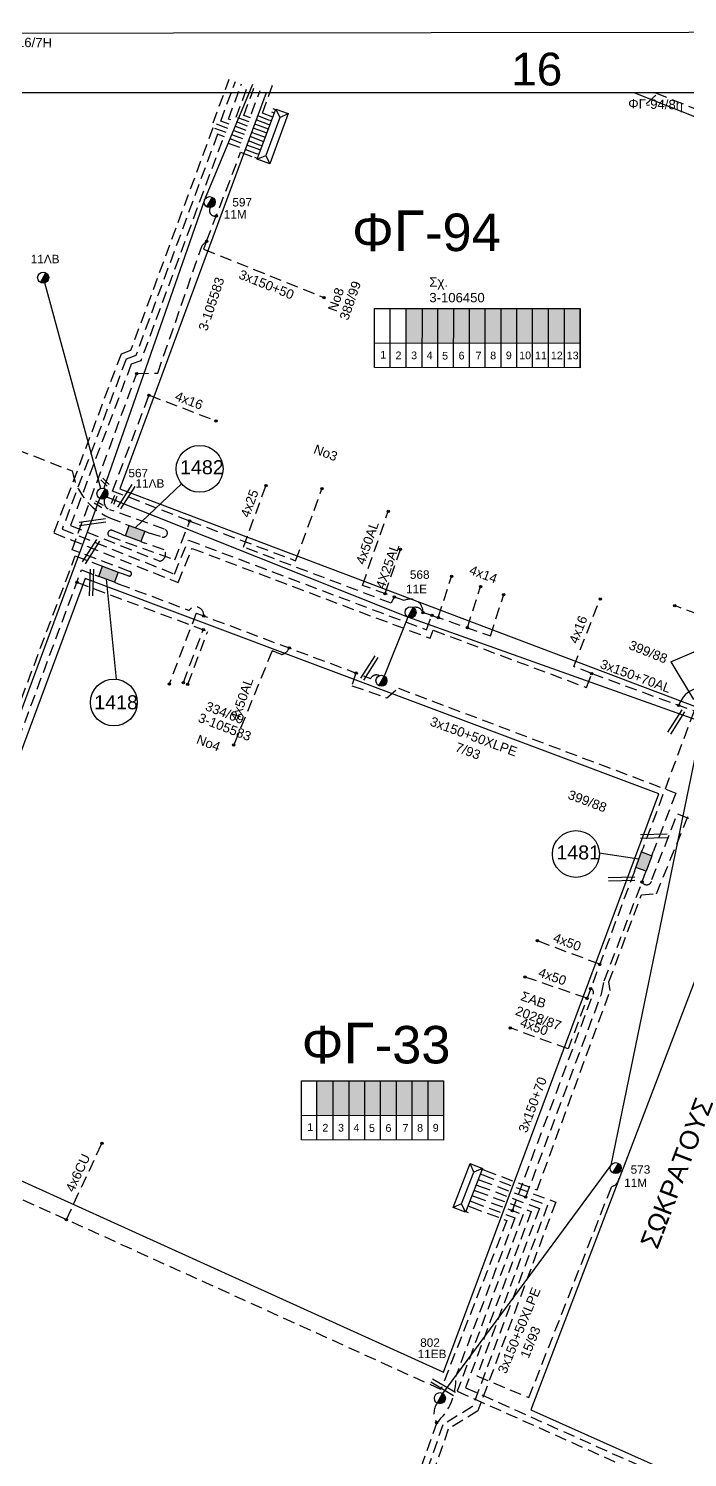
# Model space of a CAD drawing. Header units: millimetres. Extents: x -2591 to -1162, y 241 to 765.
# Drawn here: x -1534.9 to -1464.6, y 612.6 to 765 of the extents above; entities that cross this region are included whole.
import ezdxf
from ezdxf.enums import TextEntityAlignment as Align
from ezdxf.lldxf.tags import DXFTag

# ---------------------------------------------------------------- set-up
doc = ezdxf.new("R2010")
doc.units = ezdxf.units.MM
doc.linetypes.add('DASHED', pattern=[19.05, 12.7, -6.35])
for name, color, linetype in [('3x150+50', 7, 'Continuous'), ('3x150+50 XLPE', 7, 'SYN_LINE'), ('3x150+70', 7, 'Continuous'), ('4x14', 7, 'Continuous'), ('4x16', 7, 'Continuous'), ('4x16CU', 7, 'Continuous'), ('4x25', 7, 'Continuous'), ('4x50', 7, 'Continuous'), ('4x50+16', 7, 'Continuous'), ('4x6CU', 7, 'Continuous'), ('Link Box 4 Διευθύνσεων', 7, 'Continuous'), ('Pillar OTE', 7, 'Continuous'), ('TEXT ΚΑΛΩΔΙΩΝ', 7, 'Continuous'), ('Άγνωστα', 7, 'Continuous'), ('ΑΓΝΩΣΤΟ ΕΝΑΕΡΙΟ ΚΑΛΩΔΙΟ', 7, 'Continuous'), ('ΑΓΝΩΣΤΟ ΥΠΟΓΕΙΟ ΚΑΛΩΔΙΟ', 7, 'DASHED'), ('Γυμνά εναέρια ΧΤ (3Φ) 4x50AL', 7, 'Continuous'), ('Επιγραφές - Σχήματα', 7, 'Continuous'), ('Καλώδια ΧΤ   3x150+70AL', 7, 'DASHED'), ('Καλώδια ΧΤ   3x150AL+50CU', 7, 'DASHED'), ('Μηχανική τομή', 7, 'Continuous'), ('Στύλος ΦΜ', 7, 'Continuous'), ('Στύλος ΦΜ @ 1', 7, 'Continuous'), ('Συνδέσεις', 7, 'Continuous'), ('Τομή', 7, 'Continuous'), ('ΥΠΟΒΑΘΡΟ ΔΕΗ', 7, 'Continuous'), ('Υπογεια Καλωδια Δικτυου ΧΤ 4X25', 7, 'DASHED'), ('Υποσταθμός πόλεως', 7, 'Continuous'), ('Υπόβαθρο ΔΕΗ', 7, 'Continuous'), ('Υπόγεια καλώδια Παροχών ΧΤ   4x50AL', 7, 'DASHED'), ('ΦΥΣΙΚΟ ΑΕΡΙΟ', 7, 'NATURAL_GAS_SUPPLY')]:
    doc.layers.add(name, color=color, linetype=linetype)
doc.styles.add('arial', font='arial.ttf')
doc.styles.get("Standard").update_dxf_attribs({"font": 'arial.ttf'})
tags = doc.linetypes.add('NATURAL_GAS_SUPPLY', pattern='A,12.7,-5.08,["ΦΑ",Standard,S=2.54,R=0,X=-2.54,Y=-1.27],-5.08', length=22.86).pattern_tags.tags
tags[6] = DXFTag(74, 10)
doc.linetypes.add('SYN_LINE', pattern='A,0.5,-0.0001,["/\\/\\/\\/",Standard,S=0.1,R=0,X=0,Y=-0.05],-0.25', length=0.7501)
doc.dimstyles.new('ISO-25', dxfattribs={"dimtxt": 2.5, "dimasz": 2.5, "dimexe": 1.25, "dimexo": 0.625, "dimtad": 1, "dimtxsty": 'Standard', "dimcen": 2.5, "dimadec": 0, "dimazin": 0, "dimtfac": 1, "dimtmove": 0, "dimatfit": 3, "dimfxl": 1, "dimarcsym": 0})

# ---------------------------------------------------------------- blocks, each defined once
blk = doc.blocks.new('ΥΠΑΡΧΩΝ ΤΣΙΜΕΝΤΕΝΙΟΣ ΣΤΥΛΟΣ')
at = {"layer": 'Στύλος ΦΜ'}
blk.add_hatch(color=256, dxfattribs=at).paths.add_polyline_path([(-1.29, -2.28, 0.574793), (2.62, 0, 0.268822), (1.3, 2.27)])
blk.add_line((-1.29, -2.28), (1.3, 2.27), dxfattribs=at)
blk.add_circle((0, 0), 2.62, dxfattribs=at)
at = {"layer": 'Στύλος ΦΜ', "flags": 4}
for tag, p in [('ΤΥΠΟΣ', (-4.91, 3.03)), ('ΑΡΙΘΜΟΣ', (-4.68, 8.05))]:
    blk.add_attdef(tag, p, '', height=4, dxfattribs=at)
blk = doc.blocks.new('ΥΠΟΣΤΑΘΜΟΣ ΠΟΛΕΩΣ 9 ΑΝΑΧΩΡΗΣΕΩΝ')
at = {"layer": 'Υποσταθμός πόλεως', "ltscale": 40}
for p, q in [((-9.63, -2.82), (-9.63, -4)), ((-7.12, -2.82), (-7.12, -4)), ((-4.84, -2.82), (-4.84, -4)), ((-2.36, -2.82), (-2.36, -4)), ((0.09, -2.82), (0.09, -4)), ((2.55, -2.82), (2.55, -4)), ((5.02, -2.82), (5.02, -4)), ((7.48, -2.82), (7.48, -4)), ((9.61, -2.82), (9.61, -4))]:
    blk.add_line(p, q, dxfattribs=at)
blk.add_lwpolyline([(-10.02, 2.82), (10.02, 2.82), (10.02, -2.82), (-10.02, -2.82)], close=True, dxfattribs=at)
for points in [[(-7.21, 0), (-10.02, 2.82)], [(-10.02, -2.82), (-7.21, 0)], [(-7.21, 0), (7.21, 0)], [(7.21, 0), (10.02, 2.82)], [(10.02, -2.82), (7.21, 0)]]:
    blk.add_lwpolyline(points, dxfattribs=at)
at = {"layer": 'Υποσταθμός πόλεως', "linetype": 'SYN_LINE', "ltscale": 40, "flags": 1}
for tag, p in [('ΜΕΤΑΣΧΗΜΑΤΙΣΜΟΣ', (10.79, 1.71)), ('ΙΣΧΥΣ', (10.77, -1.08)), ('ΑΡΙΘΜΟΣ', (10.89, -3.8))]:
    blk.add_attdef(tag, p, '', height=1.8, dxfattribs=at)
blk = doc.blocks.new('ΥΠΟΣΤΑΘΜΟΣ ΠΟΛΕΩΣ 13 ΑΝΑΧΩΡΗΣΕΩΝ')
at = {"layer": 'Υποσταθμός πόλεως', "ltscale": 40}
for p, q in [((-11.12, -2.82), (-11.12, -4)), ((-9.53, -2.82), (-9.53, -4)), ((-7.77, -2.82), (-7.77, -4)), ((-5.99, -2.82), (-5.99, -4)), ((-4.14, -2.82), (-4.14, -4)), ((-2.3, -2.82), (-2.3, -4)), ((-0.43, -2.82), (-0.43, -4)), ((1.54, -2.82), (1.54, -4)), ((3.43, -2.82), (3.43, -4)), ((5.39, -2.82), (5.39, -4)), ((7.32, -2.82), (7.32, -4)), ((9.32, -2.82), (9.32, -4)), ((11.11, -2.82), (11.11, -4))]:
    blk.add_line(p, q, dxfattribs=at)
blk.add_lwpolyline([(-11.43, 2.82), (11.43, 2.82), (11.43, -2.82), (-11.43, -2.82)], close=True, dxfattribs=at)
for points in [[(-8.62, 0), (-11.43, 2.82)], [(-11.43, -2.82), (-8.62, 0)], [(-8.62, 0), (8.62, 0)], [(8.62, 0), (11.43, 2.82)], [(11.43, -2.82), (8.62, 0)]]:
    blk.add_lwpolyline(points, dxfattribs=at)
at = {"layer": 'Υποσταθμός πόλεως', "linetype": 'SYN_LINE', "ltscale": 40, "flags": 1}
for tag, p in [('ΜΕΤΑΣΧΗΜΑΤΙΣΜΟΣ', (12.22, 1.68)), ('ΙΣΧΥΣ', (12.2, -1.11)), ('ΑΡΙΘΜΟΣ', (12.32, -3.83))]:
    blk.add_attdef(tag, p, '', height=1.8, dxfattribs=at)
blk = doc.blocks.new('LINK BOX 4 ΑΝΑΧΩΡΗΣΕΩΝ')
at = {"layer": 'Link Box 4 Διευθύνσεων', "ltscale": 40}
blk.add_hatch(color=256, dxfattribs=at).paths.add_polyline_path([(-3.54, 0), (-3.54, -4.67), (3.54, -4.67), (3.54, 0)])
for p, q in [((-3.54, 0), (-5.33, 0)), ((5.33, 0), (3.54, 0)), ((-3.54, -4.67), (-5.33, -4.67)), ((5.33, -4.67), (3.54, -4.67))]:
    blk.add_line(p, q, dxfattribs=at)
blk.add_lwpolyline([(-3.54, -4.67), (-3.54, 0), (3.54, 0), (3.54, -4.67)], close=True, dxfattribs=at)
blk = doc.blocks.new('_ΣΥΝΔΕΣΗ')
at = {"layer": 'Συνδέσεις', "linetype": 'SYN_LINE', "ltscale": 40}
blk.add_hatch(color=256, dxfattribs=at).paths.add_polyline_path([(0.5, -0.01, 1), (-0.5, -0.01, 1)])
at = {"layer": 'Συνδέσεις'}
blk.add_circle((0, -0.01), 0.5, dxfattribs=at)
blk = doc.blocks.new('ΤΟΜΗ')
at = {"layer": 'Τομή', "ltscale": 40}
for p, q in [((-0.03, -1.92), (-11.4, -1.92)), ((-0.03, -3.42), (-11.4, -3.42))]:
    blk.add_line(p, q, dxfattribs=at)
blk = doc.blocks.new('ΜΗΧΑΝΙΚΗ ΤΟΜΗ')
at = {"layer": 'Μηχανική τομή', "ltscale": 40}
for p, q in [((0, 0.76), (-3.79, 0.76)), ((0, -0.34), (-3.79, -0.34))]:
    blk.add_line(p, q, dxfattribs=at)

msp = doc.modelspace()

# ---------------------------------------------------------------- hatches: boundary and pattern name
at = {"layer": 'Καλώδια ΧΤ   3x150+70AL', "linetype": 'DASHED', "ltscale": 0.1, "true_color": 0xd2798f}
h = msp.add_hatch(color=233, dxfattribs=at)
h.dxf.hatch_style = 1
h.paths.add_polyline_path([(-1476.039, 735.19), (-1477.733, 735.19), (-1477.733, 731.5), (-1476.039, 731.499)])
at = {"layer": 'Καλώδια ΧΤ   3x150AL+50CU', "lineweight": -3, "ltscale": 0.2}
h = msp.add_hatch(color=85, dxfattribs=at)
h.dxf.hatch_style = 1
h.paths.add_polyline_path([(-1494.598, 731.517), (-1492.878, 731.515), (-1492.878, 735.199), (-1494.598, 735.199)])
h = msp.add_hatch(color=6, dxfattribs=at)
h.dxf.hatch_style = 1
h.paths.add_polyline_path([(-1491.229, 735.198), (-1492.878, 735.199), (-1492.878, 731.515), (-1491.23, 731.514)])
h = msp.add_hatch(color=27, dxfattribs=at)
h.dxf.hatch_style = 1
h.paths.add_polyline_path([(-1491.23, 731.514), (-1489.537, 731.512), (-1489.536, 735.198), (-1491.229, 735.198)])
h = msp.add_hatch(color=30, dxfattribs=at)
h.dxf.hatch_style = 1
h.paths.add_polyline_path([(-1489.537, 731.512), (-1487.838, 731.51), (-1487.838, 735.198), (-1489.536, 735.198)])
h = msp.add_hatch(color=5, dxfattribs=at)
h.dxf.hatch_style = 1
h.paths.add_polyline_path([(-1486.17, 731.509), (-1486.17, 735.198), (-1487.838, 735.198), (-1487.838, 731.51)])
h = msp.add_hatch(color=1, dxfattribs=at)
h.dxf.hatch_style = 1
h.paths.add_polyline_path([(-1484.475, 735.198), (-1486.17, 735.198), (-1486.17, 731.509), (-1484.476, 731.507)])
h = msp.add_hatch(color=2, dxfattribs=at)
h.dxf.hatch_style = 1
h.paths.add_polyline_path([(-1482.781, 735.196), (-1484.475, 735.197), (-1484.476, 731.507), (-1482.781, 731.505)])
h = msp.add_hatch(color=173, dxfattribs=at)
h.dxf.hatch_style = 1
h.paths.add_polyline_path([(-1481.113, 735.195), (-1482.807, 735.195), (-1482.807, 731.505), (-1481.113, 731.504)])
h = msp.add_hatch(color=133, dxfattribs=at)
h.dxf.hatch_style = 1
h.paths.add_polyline_path([(-1479.427, 735.193), (-1481.121, 735.193), (-1481.121, 731.504), (-1479.427, 731.502)])
h = msp.add_hatch(color=62, dxfattribs=at)
h.dxf.hatch_style = 1
h.paths.add_polyline_path([(-1477.733, 735.192), (-1479.427, 735.192), (-1479.427, 731.502), (-1477.733, 731.5)])
h = msp.add_hatch(color=85, dxfattribs=at)
h.dxf.hatch_style = 1
h.paths.add_polyline_path([(-1502.395, 652.823), (-1504.115, 652.824), (-1504.115, 649.143), (-1502.395, 649.142)])
h = msp.add_hatch(color=62, dxfattribs=at)
h.dxf.hatch_style = 1
h.paths.add_polyline_path([(-1502.395, 649.142), (-1500.675, 649.14), (-1500.675, 652.823), (-1502.395, 652.823)])
h = msp.add_hatch(color=6, dxfattribs=at)
h.dxf.hatch_style = 1
h.paths.add_polyline_path([(-1499.026, 652.823), (-1500.675, 652.823), (-1500.675, 649.14), (-1499.026, 649.138)])
h = msp.add_hatch(color=27, dxfattribs=at)
h.dxf.hatch_style = 1
h.paths.add_polyline_path([(-1499.026, 649.138), (-1497.333, 649.137), (-1497.333, 652.823), (-1499.026, 652.823)])
h = msp.add_hatch(color=1, dxfattribs=at)
h.dxf.hatch_style = 1
h.paths.add_polyline_path([(-1497.333, 649.137), (-1495.635, 649.135), (-1495.635, 652.823), (-1497.333, 652.823)])
h = msp.add_hatch(color=5, dxfattribs=at)
h.dxf.hatch_style = 1
h.paths.add_polyline_path([(-1495.665, 649.137), (-1493.967, 649.135), (-1493.966, 652.823), (-1495.665, 652.823)])
h = msp.add_hatch(color=30, dxfattribs=at)
h.dxf.hatch_style = 1
h.paths.add_polyline_path([(-1493.996, 649.138), (-1492.298, 649.136), (-1492.298, 652.824), (-1493.996, 652.824)])
h = msp.add_hatch(color=151, dxfattribs=at)
h.dxf.hatch_style = 1
h.paths.add_polyline_path([(-1492.302, 649.136), (-1490.604, 649.135), (-1490.604, 652.823), (-1492.302, 652.823)])

# ---------------------------------------------------------------- linework, layer by layer
at = {"layer": '3x150+50', "color": 1, "linetype": 'DASHED', "lineweight": -3, "ltscale": 0.1}
msp.add_lwpolyline([(-1468.026, 758.187), (-1442.899, 748.183, 0.6054293), (-1441.684, 747.394, 0.406582)], format="xyb", dxfattribs=at)
at = {"layer": '3x150+50', "color": 30, "linetype": 'DASHED', "lineweight": -3, "ltscale": 0.1}
for points in [[(-1529.722, 705.985), (-1515.769, 700.744)], [(-1518.362, 695.28), (-1516.243, 700.922)], [(-1517.889, 695.102), (-1515.769, 700.744)]]:
    msp.add_lwpolyline(points, dxfattribs=at)
at = {"layer": '3x150+50', "color": 1, "linetype": 'DASHED', "lineweight": -3, "ltscale": 0.1}
msp.add_lwpolyline([(-1486.233, 643.267), (-1480.638, 641.183), (-1472.833, 662.459), (-1472.989, 663.361), (-1469.509, 672.634), (-1467.905, 672.765), (-1464.347, 681.515)], dxfattribs=at)
at = {"layer": '3x150+50', "color": 151, "linetype": 'DASHED', "lineweight": -3, "ltscale": 0.1}
msp.add_lwpolyline([(-1469.454, 674.006, 0.767545), (-1468.412, 674.269), (-1465.681, 681.291), (-1458.982, 678.703), (-1458.299, 680.491), (-1432.119, 670.378, -0.654194), (-1429.709, 669.285)], format="xyb", dxfattribs=at)
at = {"layer": '3x150+50 XLPE', "color": 85, "linetype": 'DASHED', "lineweight": -3, "ltscale": 0.1}
msp.add_lwpolyline([(-1499.968, 696.307), (-1500.389, 694.954), (-1496.672, 693.665), (-1495.42, 694.689), (-1465.848, 683.505), (-1468.245, 677.235)], dxfattribs=at)
at = {"layer": '3x150+50 XLPE', "color": 30, "linetype": 'DASHED', "lineweight": -3, "ltscale": 0.1}
msp.add_lwpolyline([(-1486.426, 642.771), (-1478.655, 639.876), (-1486.952, 617.602), (-1490.107, 615.666), (-1502.135, 581.209), (-1504.776, 577.873)], dxfattribs=at)
at = {"layer": '3x150+70', "color": 6, "linetype": 'DASHED', "lineweight": -3, "ltscale": 0.1}
for points in [[(-1517.684, 712.518), (-1525.906, 715.717), (-1522.025, 725.934)], [(-1517.684, 712.518), (-1506.39, 708.285), (-1503.621, 715.84)]]:
    msp.add_lwpolyline(points, dxfattribs=at)
at = {"layer": '3x150+70', "color": 85, "linetype": 'DASHED', "lineweight": -3, "ltscale": 0.1}
for points in [[(-1525.307, 705.825), (-1517.752, 702.987, -0.7659493), (-1516.198, 702.403)], [(-1516.989, 702.7), (-1498.392, 695.715, -0.4211093), (-1497.46, 696.022)]]:
    msp.add_lwpolyline(points, format="xyb", dxfattribs=at)
at = {"layer": '3x150+70', "color": 27, "linetype": 'DASHED', "lineweight": -3, "ltscale": 0.1}
msp.add_lwpolyline([(-1483.269, 638.971), (-1474.67, 662.054, 0.498573), (-1474.927, 662.64)], format="xyb", dxfattribs=at)
at = {"layer": '4x14', "color": 27, "linetype": 'DASHED', "lineweight": -3, "ltscale": 0.1}
for points in [[(-1491.174, 702.216), (-1489.768, 706.607)], [(-1488.077, 701.135), (-1486.671, 705.525)], [(-1485.609, 700.273), (-1484.202, 704.664)]]:
    msp.add_lwpolyline(points, dxfattribs=at)
at = {"layer": '4x16', "color": 6, "linetype": 'DASHED', "lineweight": -3, "ltscale": 0.1}
msp.add_lwpolyline([(-1522.025, 725.934), (-1514.865, 723.2)], dxfattribs=at)
at = {"layer": '4x16', "color": 30, "linetype": 'DASHED', "lineweight": -3, "ltscale": 0.1}
msp.add_lwpolyline([(-1474.809, 696.251), (-1476.726, 697.001), (-1473.911, 704.197)], dxfattribs=at)
at = {"layer": '4x16CU', "color": 85, "linetype": 'DASHED', "lineweight": -3, "ltscale": 0.1}
msp.add_lwpolyline([(-1516.989, 702.7), (-1519.847, 695.207)], dxfattribs=at)
at = {"layer": '4x25', "color": 27, "linetype": 'DASHED', "lineweight": -3, "ltscale": 0.1}
msp.add_lwpolyline([(-1495.875, 704.422), (-1496.191, 703.744), (-1511.967, 709.735), (-1509.591, 716.178)], dxfattribs=at)
at = {"layer": '4x50', "color": 30, "linetype": 'DASHED', "lineweight": -3, "ltscale": 0.1}
msp.add_lwpolyline([(-1459.928, 701.235), (-1465.966, 703.494)], dxfattribs=at)
at = {"layer": '4x50', "color": 85, "linetype": 'DASHED', "lineweight": -3, "ltscale": 0.1}
msp.add_lwpolyline([(-1507.078, 698.978, -0.261275), (-1507.913, 698.281), (-1508.902, 698.658), (-1512.994, 688.624)], format="xyb", dxfattribs=at)
at = {"layer": '4x50', "color": 27, "linetype": 'DASHED', "lineweight": -3, "ltscale": 0.1}
for points in [[(-1473.958, 665.241), (-1480.604, 667.75)], [(-1475.311, 661.61), (-1481.931, 663.889)], [(-1477.318, 656.221), (-1483.511, 658.458)]]:
    msp.add_lwpolyline(points, dxfattribs=at)
at = {"layer": '4x50+16', "color": 2, "lineweight": -3, "ltscale": 0.1}
msp.add_lwpolyline([(-1549.935, 653.103), (-1540.699, 678.69), (-1527.285, 714.927)], dxfattribs=at)
at = {"layer": '4x6CU', "color": 85, "linetype": 'DASHED', "lineweight": -3, "ltscale": 0.1}
msp.add_lwpolyline([(-1530.839, 638.008), (-1527.041, 646.158)], dxfattribs=at)
at = {"layer": 'Pillar OTE', "lineweight": -3, "ltscale": 40}
for points in [[(-1497.982, 728.879), (-1497.982, 735.199), (-1476.039, 735.19), (-1476.039, 728.857), (-1497.982, 728.879)], [(-1496.318, 728.878), (-1496.318, 735.199)], [(-1494.598, 728.876), (-1494.598, 735.199)], [(-1492.879, 728.874), (-1492.878, 735.199)], [(-1491.23, 728.872), (-1491.229, 735.198)], [(-1489.537, 728.871), (-1489.536, 735.198)], [(-1487.839, 728.869), (-1487.838, 735.198)], [(-1486.17, 728.867), (-1486.17, 735.198)], [(-1484.476, 728.866), (-1484.475, 735.198)], [(-1482.807, 728.864), (-1482.807, 735.195)], [(-1481.122, 728.862), (-1481.121, 735.195)], [(-1479.427, 728.861), (-1479.427, 735.193)], [(-1477.733, 728.859), (-1477.733, 735.191)], [(-1476.039, 728.857), (-1476.039, 735.19)], [(-1497.982, 731.52), (-1476.039, 731.499)], [(-1505.779, 646.504), (-1505.779, 652.824), (-1490.612, 652.823), (-1490.613, 646.489), (-1505.779, 646.504)], [(-1504.115, 646.502), (-1504.115, 652.824)], [(-1502.395, 646.501), (-1502.395, 652.823)], [(-1500.675, 646.499), (-1500.675, 652.823)], [(-1499.027, 646.497), (-1499.026, 652.823)], [(-1497.334, 646.496), (-1497.333, 652.823)], [(-1495.635, 646.494), (-1495.635, 652.823)], [(-1493.967, 646.492), (-1493.966, 652.823)], [(-1492.273, 646.491), (-1492.272, 652.823)], [(-1505.779, 649.145), (-1490.612, 649.13)]]:
    msp.add_lwpolyline(points, dxfattribs=at)
at = {"layer": 'Άγνωστα', "lineweight": -3, "ltscale": 0.1}
msp.add_lwpolyline([(-1162.289, 242.781), (-2590.8, 240.93), (-2590.808, 763.187), (-1162.297, 765.038)], close=True, dxfattribs=at)
at = {"layer": 'ΑΓΝΩΣΤΟ ΕΝΑΕΡΙΟ ΚΑΛΩΔΙΟ', "color": 85, "lineweight": -3, "ltscale": 0.1}
msp.add_lwpolyline([(-1510.977, 759.078), (-1516.104, 746.758), (-1526.856, 716.012)], dxfattribs=at)
at = {"layer": 'ΑΓΝΩΣΤΟ ΕΝΑΕΡΙΟ ΚΑΛΩΔΙΟ', "color": 6, "lineweight": -3, "ltscale": 0.1}
msp.add_lwpolyline([(-1527.178, 715.999), (-1533.125, 737.918)], dxfattribs=at)
at = {"layer": 'ΑΓΝΩΣΤΟ ΕΝΑΕΡΙΟ ΚΑΛΩΔΙΟ', "color": 27, "lineweight": -3, "ltscale": 0.1}
msp.add_lwpolyline([(-1463.591, 691.286), (-1494.425, 702.26), (-1526.533, 715.073)], dxfattribs=at)
at = {"layer": 'ΑΓΝΩΣΤΟ ΕΝΑΕΡΙΟ ΚΑΛΩΔΙΟ', "color": 5, "lineweight": -3, "ltscale": 0.1}
msp.add_lwpolyline([(-1463.051, 691.049), (-1472.763, 643.82), (-1490.716, 619.474)], dxfattribs=at)
at = {"layer": 'ΑΓΝΩΣΤΟ ΥΠΟΓΕΙΟ ΚΑΛΩΔΙΟ', "color": 5, "lineweight": -3, "ltscale": 0.1}
msp.add_lwpolyline([(-1510.061, 753.077), (-1515.196, 754.974), (-1513.471, 759.643)], dxfattribs=at)
at = {"layer": 'ΑΓΝΩΣΤΟ ΥΠΟΓΕΙΟ ΚΑΛΩΔΙΟ', "color": 2, "lineweight": -3, "ltscale": 0.1}
msp.add_lwpolyline([(-1509.897, 753.52), (-1514.375, 755.175), (-1512.814, 759.4)], dxfattribs=at)
at = {"layer": 'ΑΓΝΩΣΤΟ ΥΠΟΓΕΙΟ ΚΑΛΩΔΙΟ', "color": 1, "lineweight": -3, "ltscale": 0.1}
msp.add_lwpolyline([(-1509.726, 753.982), (-1513.548, 755.394), (-1512.157, 759.157)], dxfattribs=at)
at = {"layer": 'ΑΓΝΩΣΤΟ ΥΠΟΓΕΙΟ ΚΑΛΩΔΙΟ', "color": 173, "lineweight": -3, "ltscale": 0.1}
msp.add_lwpolyline([(-1509.564, 754.42), (-1512.729, 755.589), (-1511.501, 758.915)], dxfattribs=at)
at = {"layer": 'ΑΓΝΩΣΤΟ ΥΠΟΓΕΙΟ ΚΑΛΩΔΙΟ', "color": 62, "lineweight": -3, "ltscale": 0.1}
msp.add_lwpolyline([(-1509.404, 754.853), (-1511.913, 755.78), (-1510.844, 758.672)], dxfattribs=at)
at = {"layer": 'ΑΓΝΩΣΤΟ ΥΠΟΓΕΙΟ ΚΑΛΩΔΙΟ', "color": 233, "lineweight": -3, "ltscale": 0.1, "true_color": 0xd2798f}
msp.add_lwpolyline([(-1509.245, 755.285), (-1511.096, 755.97), (-1510.188, 758.43)], dxfattribs=at)
at = {"layer": 'ΑΓΝΩΣΤΟ ΥΠΟΓΕΙΟ ΚΑΛΩΔΙΟ', "color": 30, "lineweight": -3, "ltscale": 0.1}
msp.add_lwpolyline([(-1510.23, 752.618), (-1515.212, 754.459), (-1523.99, 730.704), (-1525.005, 730.323), (-1532.189, 711.243), (-1518.935, 705.958), (-1517.44, 709.591), (-1492.033, 700.012), (-1491.709, 700.87), (-1475.353, 694.764), (-1474.809, 696.251)], dxfattribs=at)
at = {"layer": 'ΑΓΝΩΣΤΟ ΥΠΟΓΕΙΟ ΚΑΛΩΔΙΟ', "color": 27, "lineweight": -3, "ltscale": 0.1}
msp.add_lwpolyline([(-1510.398, 752.165), (-1514.723, 753.763), (-1523.444, 730.161), (-1524.462, 729.779), (-1531.292, 711.639), (-1519.319, 706.865), (-1517.829, 710.485), (-1492.441, 700.914), (-1491.86, 702.456)], dxfattribs=at)
at = {"layer": 'ΑΓΝΩΣΤΟ ΥΠΟΓΕΙΟ ΚΑΛΩΔΙΟ', "color": 6, "lineweight": -3, "ltscale": 0.1}
for points in [[(-1510.571, 751.695), (-1514.24, 753.051), (-1522.898, 729.618), (-1523.919, 729.235), (-1530.395, 712.035), (-1520.871, 708.237, 0.5557677), (-1520.421, 709.458), (-1522.464, 710.168)], [(-1522.054, 711.261), (-1520.622, 710.821, 0.9992235), (-1520.369, 711.641), (-1526.207, 713.721, -0.4143758), (-1526.765, 714.898, -2.5630794)], [(-1524.958, 711.105), (-1525.916, 711.508, 0.8201743), (-1526.311, 710.923), (-1519.264, 708.382), (-1517.684, 712.518)], [(-1487.542, 639.899), (-1483.01, 638.211), (-1489.325, 621.257, -0.229633), (-1491.347, 616.363), (-1503.457, 581.671), (-1505.808, 578.417)]]:
    msp.add_lwpolyline(points, format="xyb", dxfattribs=at)
at = {"layer": 'ΑΓΝΩΣΤΟ ΥΠΟΓΕΙΟ ΚΑΛΩΔΙΟ', "color": 85, "lineweight": -3, "ltscale": 0.1}
msp.add_lwpolyline([(-1524.896, 706.917), (-1524.221, 706.667, 1.1257245), (-1524.107, 707.136), (-1530.233, 709.451), (-1523.334, 728.241), (-1521.095, 728.3), (-1516.372, 741.901), (-1515.885, 742.362)], format="xyb", dxfattribs=at)
at = {"layer": 'ΑΓΝΩΣΤΟ ΥΠΟΓΕΙΟ ΚΑΛΩΔΙΟ', "color": 30, "linetype": 'DASHED', "lineweight": -3, "ltscale": 0.1}
msp.add_lwpolyline([(-1569.189, 735.473), (-1570.901, 730.535), (-1552.494, 724.153), (-1570.036, 678.041), (-1569.668, 676.783), (-1575.478, 661.51), (-1552.207, 651.896), (-1542.316, 678.488, -0.4082753), (-1539.273, 680.305), (-1529.233, 707.299), (-1527.801, 706.762)], format="xyb", dxfattribs=at)
at = {"layer": 'ΑΓΝΩΣΤΟ ΥΠΟΓΕΙΟ ΚΑΛΩΔΙΟ', "color": 5, "lineweight": -3, "ltscale": 0.1}
for points in [[(-1568.753, 735.322), (-1570.236, 731.045), (-1551.583, 724.578), (-1569.142, 678.422), (-1568.774, 677.164), (-1574.582, 661.897), (-1552.61, 652.82), (-1542.624, 679.621, -0.2983842), (-1540.324, 681.073), (-1529.897, 708.796), (-1527.39, 707.854)], [(-1486.873, 641.622), (-1480.397, 639.209), (-1487.053, 621.342), (-1481.511, 619.021), (-1472.692, 641.525, 0.4596085), (-1471.98, 642.987, -62.6070381)]]:
    msp.add_lwpolyline(points, format="xyb", dxfattribs=at)
at = {"layer": 'ΑΓΝΩΣΤΟ ΥΠΟΓΕΙΟ ΚΑΛΩΔΙΟ', "color": 151, "lineweight": -3, "ltscale": 0.1}
msp.add_lwpolyline([(-1551.66, 727.569), (-1552.123, 726.325), (-1530.219, 717.859, 0.2508954), (-1526.297, 712.904), (-1524.548, 712.197)], format="xyb", dxfattribs=at)
at = {"layer": 'ΑΓΝΩΣΤΟ ΥΠΟΓΕΙΟ ΚΑΛΩΔΙΟ', "color": 27, "linetype": 'DASHED', "lineweight": -3, "ltscale": 0.1}
msp.add_lwpolyline([(-1470.268, 675.146), (-1477.318, 656.221)], dxfattribs=at)
at = {"layer": 'ΑΓΝΩΣΤΟ ΥΠΟΓΕΙΟ ΚΑΛΩΔΙΟ', "color": 151, "lineweight": -3, "ltscale": 0.1}
for points in [[(-1481.847, 640.408), (-1473.787, 662.042), (-1473.474, 663.467), (-1469.175, 674.739)], [(-1486.649, 642.197), (-1479.526, 639.543), (-1487.524, 618.073), (-1490.686, 616.133), (-1502.796, 581.44), (-1513.833, 586.19)]]:
    msp.add_lwpolyline(points, dxfattribs=at)
at = {"layer": 'ΑΓΝΩΣΤΟ ΥΠΟΓΕΙΟ ΚΑΛΩΔΙΟ', "color": 85, "lineweight": -3, "ltscale": 0.1}
msp.add_lwpolyline([(-1487.748, 639.368), (-1483.864, 637.922), (-1490.904, 619.89), (-1552.572, 647.868), (-1552.094, 649.267), (-1579.268, 660.457), (-1580.001, 661.678), (-1581.784, 662.419)], dxfattribs=at)
at = {"layer": 'ΑΓΝΩΣΤΟ ΥΠΟΓΕΙΟ ΚΑΛΩΔΙΟ', "color": 27, "lineweight": -3, "ltscale": 0.1}
msp.add_lwpolyline([(-1487.317, 640.479), (-1482.137, 638.549), (-1489.154, 619.711), (-1453.841, 603.911), (-1452.359, 602.891), (-1426.933, 591.515, 0.1968983), (-1405.687, 595.609, -0.976434), (-1405.343, 595.306), (-1406.325, 594.702)], format="xyb", dxfattribs=at)
at = {"layer": 'ΑΓΝΩΣΤΟ ΥΠΟΓΕΙΟ ΚΑΛΩΔΙΟ', "color": 62, "lineweight": -3, "ltscale": 0.1}
msp.add_lwpolyline([(-1487.095, 641.048), (-1481.268, 638.877), (-1488.269, 620.082), (-1453.23, 604.405, 0.4351429), (-1451.446, 603.607)], format="xyb", dxfattribs=at)
at = {"layer": 'ΑΓΝΩΣΤΟ ΥΠΟΓΕΙΟ ΚΑΛΩΔΙΟ', "color": 6, "lineweight": -3, "ltscale": 0.1}
msp.add_arc((-1489.748, 617.371), 1.89, 145.174, 212.23207, dxfattribs=at)
at = {"layer": 'Γυμνά εναέρια ΧΤ (3Φ) 4x50AL', "color": 27, "lineweight": -3, "ltscale": 0.1}
msp.add_lwpolyline([(-1494.425, 702.26), (-1496.946, 695.987)], dxfattribs=at)
at = {"layer": 'Καλώδια ΧΤ   3x150+70AL', "color": 133, "linetype": 'DASHED', "ltscale": 0.1}
msp.add_lwpolyline([(-1508.812, 755.6), (-1509.941, 756.017), (-1508.677, 759.439)], dxfattribs=at)
at = {"layer": 'Καλώδια ΧΤ   3x150+70AL', "color": 30, "linetype": 'DASHED', "lineweight": -3, "ltscale": 0.1}
msp.add_lwpolyline([(-1474.809, 696.251), (-1463.897, 692.264), (-1469.338, 677.643)], dxfattribs=at)
at = {"layer": 'Καλώδια ΧΤ   3x150AL+50CU', "color": 85, "linetype": 'DASHED', "lineweight": -3, "ltscale": 0.1}
for points in [[(-1515.885, 742.362), (-1512.256, 751.841), (-1510.726, 751.276)], [(-1515.885, 742.362), (-1516.206, 741.52), (-1503.379, 736.35)]]:
    msp.add_lwpolyline(points, dxfattribs=at)
msp.add_lwpolyline([(-1514.855, 745.051, -0.6661074), (-1515.492, 745.947, 5.1750867)], format="xyb", dxfattribs=at)
at = {"layer": 'ΥΠΟΒΑΘΡΟ ΔΕΗ', "lineweight": -3}
msp.add_lwpolyline([(-2586.401, 249.271), (-1235.778, 249.271), (-1235.778, 758.187), (-2586.401, 758.187)], close=True, dxfattribs=at)
for points in [[(-1509.531, 758.187), (-1525.138, 715.949)], [(-1525.138, 715.949), (-1463.567, 692.663), (-1443.149, 747.443), (-1470.282, 758.187)], [(-1490.637, 621.745), (-1467.662, 683.423), (-1528.822, 706.395), (-1550.254, 648.771), (-1490.637, 621.745)], [(-1457.719, 679.493), (-1481.3, 617.731), (-1425.964, 592.972)]]:
    msp.add_lwpolyline(points, dxfattribs=at)
at = {"layer": 'ΥΠΟΒΑΘΡΟ ΔΕΗ', "lineweight": -3, "ltscale": 0.1}
for points in [[(-1466.394, 697.502), (-1461.384, 699.636)], [(-1466.394, 697.502), (-1463.942, 693.472)]]:
    msp.add_lwpolyline(points, dxfattribs=at)
msp.add_arc((-1462.775, 691.86), 2.943, 57.1522, 160.03418, dxfattribs=at)
at = {"layer": 'Υπογεια Καλωδια Δικτυου ΧΤ 4X25', "color": 27, "lineweight": -3, "ltscale": 0.1}
msp.add_lwpolyline([(-1496.857, 704.778), (-1495.213, 709.486)], dxfattribs=at)
at = {"layer": 'Υπόβαθρο ΔΕΗ', "lineweight": -3}
for points in [[(-1523.509, 711.807), (-1518.551, 716.481)], [(-1526.599, 706.31), (-1525.544, 695.647)], [(-1469.776, 676.469), (-1474.002, 677.103)]]:
    msp.add_lwpolyline(points, dxfattribs=at)
for centre in [(-1516.631, 718.082), (-1525.781, 693.158), (-1476.5, 677.001)]:
    msp.add_circle(centre, 2.5, dxfattribs=at)
at = {"layer": 'Υπόγεια καλώδια Παροχών ΧΤ   4x50AL', "color": 27, "linetype": 'DASHED', "lineweight": -3, "ltscale": 0.1}
msp.add_lwpolyline([(-1491.86, 702.456), (-1492.808, 702.743, 0.586021), (-1494.818, 704.037), (-1499.265, 705.654), (-1496.513, 713.551)], format="xyb", dxfattribs=at)
at = {"layer": 'Υπόγεια καλώδια Παροχών ΧΤ   4x50AL', "color": 27, "lineweight": -3, "ltscale": 0.1}
msp.add_lwpolyline([(-1491.86, 702.456), (-1485.609, 700.273)], dxfattribs=at)
at = {"layer": 'Υπόγεια καλώδια Παροχών ΧΤ   4x50AL', "color": 27, "linetype": 'DASHED', "lineweight": -3, "ltscale": 0.1}
msp.add_arc((-1493.608, 702.47), 0.845, 18.83667, 106.05817, dxfattribs=at)

# ---------------------------------------------------------------- block references
at = {"layer": 'Link Box 4 Διευθύνσεων', "lineweight": -3, "xscale": 0.2499999999999998, "yscale": 0.2499999999999998, "zscale": 0.2499999999999998}
for p, rotation in [((-1523.711, 710.637), 159.4133723184351), ((-1526.554, 706.293), 159.4133723184329), ((-1468.71, 675.987), 249.5689574227577)]:
    msp.add_blockref('LINK BOX 4 ΑΝΑΧΩΡΗΣΕΩΝ', p, dxfattribs=dict(at, rotation=rotation))
at = {"layer": 'Μηχανική τομή', "lineweight": -3, "xscale": 0.2499999999999677, "yscale": 0.2499999999999677, "zscale": 0.2499999999999677}
for p, rotation in [((-1527.015, 717.027), 134.5163964662092), ((-1525.523, 715.177), 67.2581982331025), ((-1527.763, 714.609), 148.9210528611894)]:
    msp.add_blockref('ΜΗΧΑΝΙΚΗ ΤΟΜΗ', p, dxfattribs=dict(at, rotation=rotation))
at = {"layer": 'Στύλος ΦΜ @ 1', "lineweight": -3, "ltscale": 40}
ref = msp.add_blockref('ΥΠΑΡΧΩΝ ΤΣΙΜΕΝΤΕΝΙΟΣ ΣΤΥΛΟΣ', (-1515.561, 746.531), dxfattribs=dict(at, xscale=0.225, yscale=0.225, zscale=0.225))
ref.add_attrib('ΤΥΠΟΣ', '11Μ', dxfattribs={"layer": 'Στύλος ΦΜ', "height": 0.9, "flags": 4}).set_placement((-1514.056, 744.51), align=Align.BOTTOM_LEFT)
ref.add_attrib('ΑΡΙΘΜΟΣ', '597', (-1513.141, 746.064), dxfattribs={"layer": 'Στύλος ΦΜ', "height": 0.9, "flags": 4})
ref = msp.add_blockref('ΥΠΑΡΧΩΝ ΤΣΙΜΕΝΤΕΝΙΟΣ ΣΤΥΛΟΣ', (-1533.315, 738.476), dxfattribs=dict(at, xscale=0.225, yscale=0.225, zscale=0.225))
ref.add_attrib('ΤΥΠΟΣ', '11ΛΒ', dxfattribs={"layer": 'Στύλος ΦΜ', "height": 0.9, "flags": 4}).set_placement((-1534.645, 739.737), align=Align.BOTTOM_LEFT)
ref = msp.add_blockref('ΥΠΑΡΧΩΝ ΤΣΙΜΕΝΤΕΝΙΟΣ ΣΤΥΛΟΣ', (-1526.994, 715.44), dxfattribs=dict(at, xscale=0.225, yscale=0.225, zscale=0.225))
ref.add_attrib('ΤΥΠΟΣ', '11ΛB', dxfattribs={"layer": 'Στύλος ΦΜ', "height": 0.9, "flags": 4}).set_placement((-1523.468, 715.806), align=Align.BOTTOM_LEFT)
ref.add_attrib('ΑΡΙΘΜΟΣ', '567', (-1524.224, 717.182), dxfattribs={"layer": 'Στύλος ΦΜ', "height": 0.9, "flags": 4})
ref = msp.add_blockref('ΥΠΑΡΧΩΝ ΤΣΙΜΕΝΤΕΝΙΟΣ ΣΤΥΛΟΣ', (-1494.135, 702.772), dxfattribs=dict(at, xscale=0.225, yscale=0.225, zscale=0.225))
ref.add_attrib('ΤΥΠΟΣ', '11Ε', dxfattribs={"layer": 'Στύλος ΦΜ', "height": 0.9, "flags": 4}).set_placement((-1494.621, 704.551), align=Align.BOTTOM_LEFT)
ref.add_attrib('ΑΡΙΘΜΟΣ', '568', (-1494.205, 706.354), dxfattribs={"layer": 'Στύλος ΦΜ', "height": 0.9, "flags": 4})
at = {"layer": 'Στύλος ΦΜ @ 1', "lineweight": -3, "ltscale": 40, "xscale": 0.225, "yscale": 0.225, "zscale": 0.225}
msp.add_blockref('ΥΠΑΡΧΩΝ ΤΣΙΜΕΝΤΕΝΙΟΣ ΣΤΥΛΟΣ', (-1497.239, 695.476), dxfattribs=at)
at = {"layer": 'Στύλος ΦΜ @ 1', "lineweight": -3, "ltscale": 40}
ref = msp.add_blockref('ΥΠΑΡΧΩΝ ΤΣΙΜΕΝΤΕΝΙΟΣ ΣΤΥΛΟΣ', (-1472.268, 643.5), dxfattribs=dict(at, xscale=0.225, yscale=0.225, zscale=0.225))
ref.add_attrib('ΤΥΠΟΣ', '11M', dxfattribs={"layer": 'Στύλος ΦΜ', "height": 0.9, "flags": 4}).set_placement((-1471.353, 641.222), align=Align.BOTTOM_LEFT)
ref.add_attrib('ΑΡΙΘΜΟΣ', '573', (-1470.665, 642.906), dxfattribs={"layer": 'Στύλος ΦΜ', "height": 0.9, "flags": 4})
ref = msp.add_blockref('ΥΠΑΡΧΩΝ ΤΣΙΜΕΝΤΕΝΙΟΣ ΣΤΥΛΟΣ', (-1491.009, 618.963), dxfattribs=dict(at, xscale=0.225, yscale=0.225, zscale=0.225))
ref.add_attrib('ΤΥΠΟΣ', '11EB', dxfattribs={"layer": 'Στύλος ΦΜ', "height": 0.9, "flags": 4}).set_placement((-1493.379, 622.965), align=Align.BOTTOM_LEFT)
ref.add_attrib('ΑΡΙΘΜΟΣ', '802', (-1493.107, 624.441), dxfattribs={"layer": 'Στύλος ΦΜ', "height": 0.9, "flags": 4})
at = {"layer": 'Συνδέσεις', "lineweight": -3, "xscale": 0.25, "yscale": 0.25, "zscale": 0.25}
for p in [(-1514.855, 745.054), (-1515.884, 742.365), (-1503.378, 736.353), (-1523.333, 728.244), (-1522.025, 725.934), (-1514.872, 723.203), (-1509.549, 716.299), (-1503.579, 715.961), (-1496.512, 713.554), (-1517.693, 712.521), (-1495.212, 709.489), (-1529.721, 705.988), (-1489.767, 706.609), (-1486.67, 705.528), (-1496.856, 704.781), (-1495.875, 704.424), (-1484.202, 704.667), (-1473.91, 704.199), (-1516.197, 702.406), (-1492.807, 702.746), (-1491.859, 702.458), (-1465.966, 703.497), (-1516.242, 700.925), (-1491.173, 702.219), (-1488.076, 701.138), (-1507.078, 698.981), (-1519.854, 695.121), (-1518.362, 695.283), (-1517.888, 695.105), (-1499.967, 696.31), (-1474.808, 696.254), (-1465.542, 692.865), (-1512.994, 688.624), (-1469.453, 674.009), (-1480.603, 667.753), (-1473.958, 665.244), (-1481.93, 663.892), (-1475.31, 661.613), (-1474.926, 662.643), (-1483.51, 658.461), (-1527.04, 646.161), (-1481.846, 640.411), (-1483.268, 638.974), (-1530.838, 638.011), (-1491.346, 616.366)]:
    msp.add_blockref('_ΣΥΝΔΕΣΗ', p, dxfattribs=at)
at = {"layer": 'Τομή', "lineweight": -3, "xscale": 0.2499999999999997, "yscale": 0.2499999999999997, "zscale": 0.2499999999999997}
for p, rotation in [((-1524.645, 713.543), 237.5482977234446), ((-1529.379, 711.553), 188.0960366411528), ((-1528.403, 707.694), 237.5482977234446), ((-1527.527, 704.513), 267.7752578589925), ((-1498.712, 695.285), 237.5482977234446), ((-1465.993, 689.52), 237.5482977234446), ((-1469.596, 678.229), 181.3404063311034), ((-1473.038, 673.652), 181.3404063311034), ((-1492.238, 620.302), 149.4515385145432)]:
    msp.add_blockref('ΤΟΜΗ', p, dxfattribs=dict(at, rotation=rotation))
at = {"layer": 'Υποσταθμός πόλεως', "lineweight": -3, "xscale": 0.2499999999999996, "yscale": 0.2499999999999996, "zscale": 0.2499999999999996, "rotation": 68.77269884776595}
msp.add_blockref('ΥΠΟΣΤΑΘΜΟΣ ΠΟΛΕΩΣ 9 ΑΝΑΧΩΡΗΣΕΩΝ', (-1488.036, 641.39), dxfattribs=at)
at = {"layer": 'ΦΥΣΙΚΟ ΑΕΡΙΟ', "color": 1, "lineweight": -3, "ltscale": 0.1, "xscale": 0.25, "yscale": 0.25, "zscale": 0.25, "rotation": 249.720831182569}
msp.add_blockref('ΥΠΟΣΤΑΘΜΟΣ ΠΟΛΕΩΣ 13 ΑΝΑΧΩΡΗΣΕΩΝ', (-1508.825, 753.535), dxfattribs=at)

# ---------------------------------------------------------------- texts
at = {"lineweight": -3, "ltscale": 30, "width": 5.62865, "attachment_point": 1}
for s, insert, char_height in [('1', (-1497.359, 730.659), 0.817), ('2', (-1495.74, 730.593), 0.817), ('3', (-1494.075, 730.593), 0.817), ('4', (-1492.423, 730.593), 0.817), ('5', (-1490.771, 730.552), 0.817), ('6', (-1489.011, 730.566), 0.817), ('7', (-1487.197, 730.566), 0.817), ('8', (-1485.64, 730.579), 0.817), ('9', (-1483.975, 730.593), 0.817), ('10', (-1482.553, 730.591), 0.8172), ('11', (-1480.868, 730.589), 0.8172), ('12', (-1479.173, 730.588), 0.8172), ('13', (-1477.479, 730.586), 0.8172), ('1', (-1505.156, 648.284), 0.817), ('2', (-1503.537, 648.217), 0.817), ('3', (-1501.871, 648.217), 0.817), ('4', (-1500.22, 648.217), 0.817), ('5', (-1498.568, 648.177), 0.817), ('6', (-1496.808, 648.19), 0.817), ('7', (-1494.994, 648.19), 0.817), ('8', (-1493.437, 648.204), 0.817), ('9', (-1491.771, 648.217), 0.817)]:
    msp.add_mtext(s, dxfattribs=dict(at, insert=insert, char_height=char_height))
at = {"layer": 'TEXT ΚΑΛΩΔΙΩΝ', "lineweight": -3, "ltscale": 0.1}
for s, rotation, p in [('3x150+50', 338.04709, (-1509.499, 737.739)), ('3x150+50', 338.04709, (-1509.499, 737.739)), ('4x16', 339.09922, (-1517.753, 725.373)), ('4x16', 339.09922, (-1517.753, 725.373)), ('4x25', 69.75475, (-1511.312, 714.399)), ('4x25', 69.75475, (-1511.312, 714.399)), (' 4x50AL', 70.7823, (-1498.807, 710.006)), (' 4x50AL', 70.7823, (-1498.807, 710.006)), ('4X25AL', 70.7559, (-1496.588, 707.705)), ('4X25AL', 70.7559, (-1496.588, 707.705)), ('4x14', 339.54377, (-1486.364, 706.836)), ('4x14', 339.54377, (-1486.364, 706.836)), ('4x16', 68.63092, (-1476.257, 700.945)), ('4x16', 68.63092, (-1476.257, 700.945)), ('3x150+70AL', 339.93043, (-1470.137, 695.986)), ('3x150+70AL', 339.93043, (-1470.137, 695.986)), (' 4x50AL', 70.7823, (-1512.192, 693.335)), (' 4x50AL', 70.7823, (-1512.192, 693.335)), ('3x150+50XLPE', 339.93043, (-1487.399, 689.532)), ('3x150+50XLPE', 339.93043, (-1487.399, 689.532)), ('4x50', 339.31252, (-1477.429, 667.62)), ('4x50', 339.31252, (-1477.429, 667.62)), ('4x50', 341.0038, (-1479.006, 663.94)), ('4x50', 341.0038, (-1479.006, 663.94)), ('4x50', 340.13063, (-1480.951, 658.596)), ('4x50', 340.13063, (-1480.951, 658.596)), ('3x150+70', 69.56896, (-1481.123, 650.262))]:
    msp.add_text(s, height=1, rotation=rotation, dxfattribs=at).set_placement(p, align=Align.MIDDLE_CENTER)
at = {"layer": 'TEXT ΚΑΛΩΔΙΩΝ', "linetype": 'Continuous', "lineweight": -3, "ltscale": 0.1}
for s, rotation, p in [('4x6CU', 65.01858, (-1529.618, 642.996)), ('3x150+50XLPE', 67.62871, (-1482.554, 626.194))]:
    msp.add_text(s, height=1, rotation=rotation, dxfattribs=at).set_placement(p, align=Align.MIDDLE_CENTER)
at = {"layer": 'Άγνωστα', "color": 7, "lineweight": -3}
note = msp.add_mtext_dynamic_manual_height_columns('ΦΙ-16/7Η\\P', width=1.8, gutter_width=2.31, heights=[0.73, 0], dxfattribs=dict(at, insert=(-1542.167, 764.229), char_height=1, attachment_point=1, rotation=358.67026))
note = msp.add_mtext_dynamic_manual_height_columns('ΦΓ-94/8η\\P', width=1.8, gutter_width=2.31, heights=[0.73, 0], dxfattribs=dict(at, insert=(-1475.021, 757.636), char_height=1, attachment_point=1, rotation=358.67026))
note = msp.add_mtext_dynamic_manual_height_columns('3-105583\\P', width=1.8, gutter_width=2.31, heights=[0.73, 0], dxfattribs=dict(at, insert=(-1518.084, 729.126), char_height=1, attachment_point=1, rotation=71.59097))
at = {"layer": 'Άγνωστα', "color": 7, "lineweight": -3, "char_height": 1, "attachment_point": 1}
for s, gutter_width, insert, rotation in [('388/99', 2.31, (-1501.744, 734.179), 70.80645), ('No8', 2.31, (-1502.986, 735.089), 70.80645), ('No3', 2.31, (-1504.198, 720.725), 338.87944), ('399/88', 2.31, (-1470.582, 699.829), 338.01151), ('7/93', 0, (-1489.107, 688.94), 339.33535), ('399/88', 0, (-1477.101, 683.87), 339.33535), ('15/93', 0, (-1482.471, 623.5), 68)]:
    msp.add_mtext_dynamic_manual_height_columns(s, width=1.8, gutter_width=gutter_width, heights=[0.73], dxfattribs=dict(at, insert=insert, rotation=rotation))
at = {"layer": 'Άγνωστα', "color": 7, "lineweight": -3}
note = msp.add_mtext_dynamic_manual_height_columns('Σχ. ', width=1.8, gutter_width=0.695, heights=[0.73, 0], dxfattribs=dict(at, insert=(-1494.625, 738.51), char_height=1, attachment_point=1))
for column, words in zip(note.columns.linked_columns, ['3-106450']):
    column.text = words
at = {"layer": 'Άγνωστα', "color": 7, "lineweight": -3, "char_height": 1.5, "width": 4.551914400963142e-14, "attachment_point": 1}
for s, insert in [('1482', (-1518.716, 719.002)), ('1418', (-1527.872, 693.934)), ('1481', (-1478.585, 677.921))]:
    msp.add_mtext(s, dxfattribs=dict(at, insert=insert))
at = {"layer": 'Άγνωστα', "color": 7, "lineweight": -3}
note = msp.add_mtext_dynamic_manual_height_columns('3-105583\\P', width=1.8, gutter_width=2.31, heights=[0.73, 0], dxfattribs=dict(at, insert=(-1520.358, 693.545), char_height=1, attachment_point=1, rotation=339))
note = msp.add_mtext_dynamic_manual_height_columns('334/09\\P', width=1.8, gutter_width=2.31, heights=[0.73, 0], dxfattribs=dict(at, insert=(-1519.585, 694.786), char_height=1, attachment_point=1, rotation=338.87944))
note = msp.add_mtext_dynamic_manual_height_columns('No4\\P', width=1.8, gutter_width=2.31, heights=[0.73, 0], dxfattribs=dict(at, insert=(-1520.533, 691.247), char_height=1, attachment_point=1, rotation=338.87944))
note = msp.add_mtext_dynamic_manual_height_columns('ΣΑΒ ', width=1.8, gutter_width=1.326, heights=[0.73, 0], dxfattribs=dict(at, insert=(-1485.091, 663.439), char_height=1, attachment_point=1, rotation=340.36333))
for column, words in zip(note.columns.linked_columns, ['2028/87']):
    column.text = words
at = {"layer": 'Επιγραφές - Σχήματα', "lineweight": -3, "ltscale": 0.2, "insert": (-1483.393, 762.468), "char_height": 3.5, "width": 9.83593, "attachment_point": 1}
msp.add_mtext('16', dxfattribs=at)
at = {"layer": 'ΥΠΟΒΑΘΡΟ ΔΕΗ', "lineweight": -3, "ltscale": 40, "insert": (-1469.685, 635.458), "char_height": 2, "width": 26.31339, "attachment_point": 1, "rotation": 69.17239, "style": 'arial'}
msp.add_mtext('ΣΩΚΡΑΤΟΥΣ', dxfattribs=at)
at = {"layer": 'Υπόβαθρο ΔΕΗ', "lineweight": -3, "char_height": 4, "width": 84.65733, "attachment_point": 1}
for s, insert in [('Φ{\\H1.0833x;Γ}-94', (-1500.379, 745.641)), ('Φ{\\H1.0833x;Γ}-33', (-1505.748, 658.999))]:
    msp.add_mtext(s, dxfattribs=dict(at, insert=insert))

# ---------------------------------------------------------------- leaders
at = {"layer": 'Επιγραφές - Σχήματα', "ltscale": 40}
msp.add_leader([(-1467.969, 757.941), (-1468.996, 757.008)], dimstyle='ISO-25', override={"dimasz": 0.5, "dimtad": 0}, dxfattribs=at)

doc.saveas('drawing.dxf')
